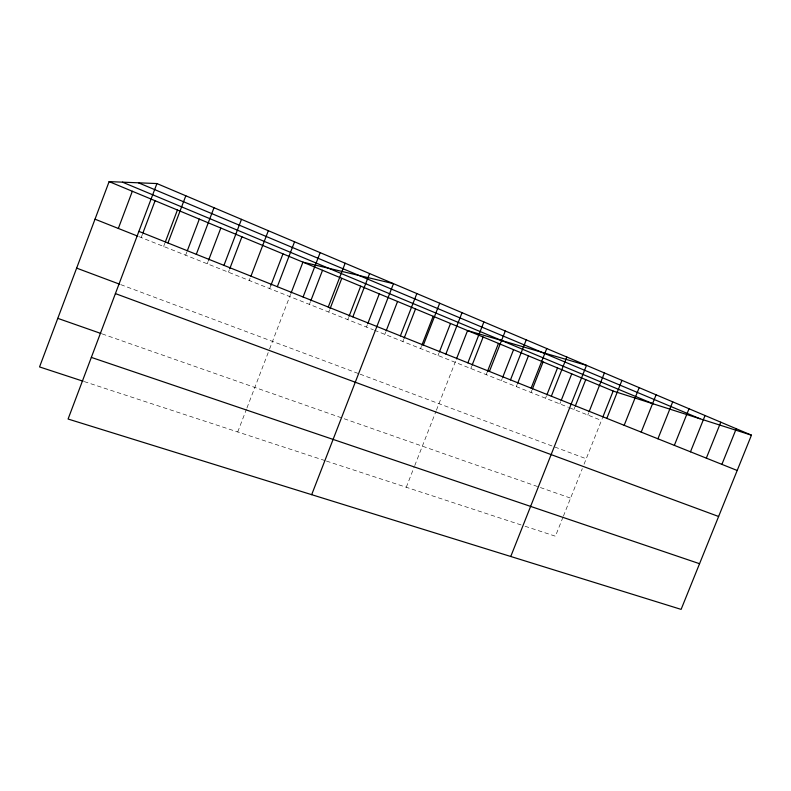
<?xml version="1.0" encoding="UTF-8"?>
<svg xmlns="http://www.w3.org/2000/svg" width="791" height="791" viewBox="0 0 791 791"><rect width="100%" height="100%" fill="white"/><g stroke="black" fill="none" stroke-linecap="round" stroke-linejoin="round"><path stroke-width="0.59" stroke-dasharray="3.96 2.97" d="M141.203 237.537L142.499 234.087M163.628 246.456L164.924 243.035M185.638 255.196L186.923 251.815M207.232 263.779L208.112 261.475M228.431 272.203L229.301 269.919M249.234 280.469L250.094 278.205M269.662 288.586L270.947 285.225M237.725 431.955L246.485 409.145M246.93 407.998L269.128 350.176M269.553 349.078L290.594 294.262M309.41 304.387L310.29 302.113M328.759 312.079L329.629 309.825M347.773 319.633L348.633 317.399M366.451 327.049L367.331 324.765M384.802 334.346L385.682 332.082M402.846 341.514L403.717 339.27M420.575 348.564L421.445 346.339M438.016 355.495L438.906 353.201M406.267 487.266L414.296 466.73M414.751 465.583L435.979 411.31M436.414 410.222L456.041 360.034M470.803 368.527L471.683 366.273M486.208 374.647L487.523 371.295M501.375 380.669L502.275 378.375M516.315 386.611L517.215 384.337M531.038 392.465L531.938 390.2M545.543 398.229L546.433 395.984M559.83 403.904L560.72 401.68M573.92 409.501L574.83 407.207M587.792 415.018L588.702 412.734M562.994 517.185L555.43 536.209L524.018 525.906M563.419 516.128L582.314 468.618M584.055 464.238L602.376 418.192M84.222 381.578L325.23 460.669M326.396 461.054L522.91 525.54M102.197 333.921L570.578 498.122M120.796 284.641L358.936 373.738M360.093 374.163L586.23 458.77M138.909 236.628L373.332 329.788M374.479 330.243L568.502 407.345M569.579 407.78L601.476 420.456"/><path stroke-width="1.19" d="M156.925 183.561L68.085 419.032L681.11 609.386L751.45 435.169L156.925 183.561L109.118 181.614L39.55 366.925L83.055 381.203M118.334 228.451L132.334 191.264M142.934 232.94L155.095 200.716M165.359 241.898L177.431 210.001M167.939 242.985L185.816 195.782M187.348 250.688L199.332 219.097M196.297 254.316L213.995 207.707M208.547 260.318L220.827 228.035M223.952 265.371L241.492 219.344M229.736 268.772L241.927 236.796M250.965 276.158L268.337 230.705M270.947 285.225L282.97 253.852M277.334 286.698L294.549 241.799M291.039 293.115L302.933 262.147L393.483 283.672L311.674 494.672M303.091 296.991L320.147 252.636M310.725 300.976L322.53 270.295M328.255 307.046L345.153 263.215M330.065 308.698L341.791 278.294M349.068 316.281L360.706 286.154M352.845 316.875L369.595 273.557M367.775 323.618L379.294 293.876M386.127 330.945L397.566 301.47M400.384 335.878L416.837 293.56M404.152 338.143L415.522 308.935M421.88 345.222L433.161 316.262M423.373 345.064L439.687 303.22M439.351 352.064L450.514 323.47M445.867 354.052L462.033 312.682M456.486 358.906L467.58 330.559L586.507 365.363L510.759 556.488M467.867 362.842L483.894 321.937M472.118 365.145L483.143 337.035M487.523 371.295L498.468 343.403M489.402 371.454L505.291 330.994M502.73 377.228L513.567 349.671M510.482 379.878L526.242 339.853M517.67 383.19L528.437 355.851M531.127 388.124L546.749 348.534M532.383 389.073L543.091 361.942M546.878 394.857L557.517 367.934M551.347 396.202L566.831 357.038M561.155 400.562L571.735 373.846M575.284 406.06L585.745 379.67M589.147 411.597L604.393 372.927M602.821 417.065L613.163 391.061L751.45 435.169M606.826 418.38L621.953 380.362M624.168 425.311L639.187 387.649M641.204 432.113L656.105 394.808M657.924 438.797L672.716 401.838M674.347 445.363L689.02 408.749M690.474 451.809L705.048 415.522M706.323 458.137L720.789 422.186M721.896 464.366L736.253 428.732M91.341 357.403L699.551 563.706M57.783 318.358L101.04 333.515M115.407 293.599L718.614 516.483M76.638 268.119L119.649 284.206M95.019 219.186L137.772 236.173M138.89 231.368L737.192 470.477M109.118 181.614L613.163 391.061M122.457 182.157L653.317 403.865M138.494 182.81L699.986 418.746"/></g></svg>
